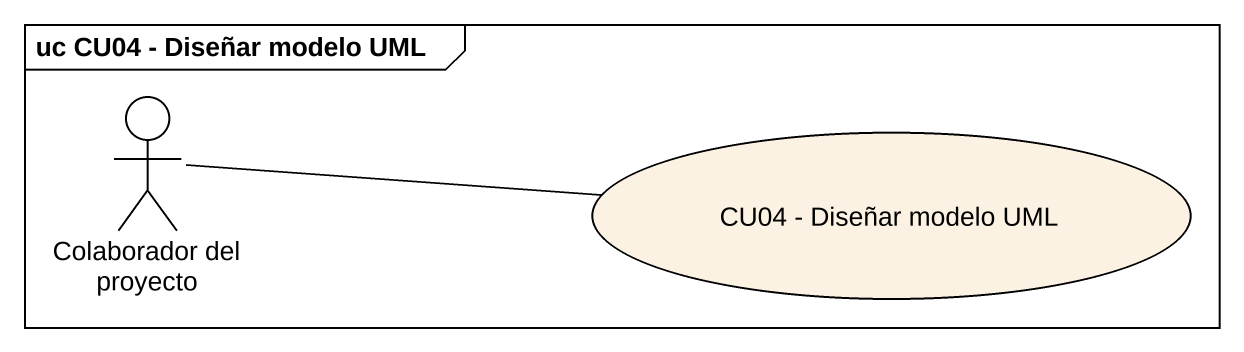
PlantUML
@startuml
mainframe uc CU04 - Diseñar modelo UML
actor "Colaborador del proyecto" as Colaborador_del_proyecto
usecase "CU04 - Diseñar modelo UML" as CU04_Diseñar_modelo_UML
Colaborador_del_proyecto -right- CU04_Diseñar_modelo_UML
@enduml
